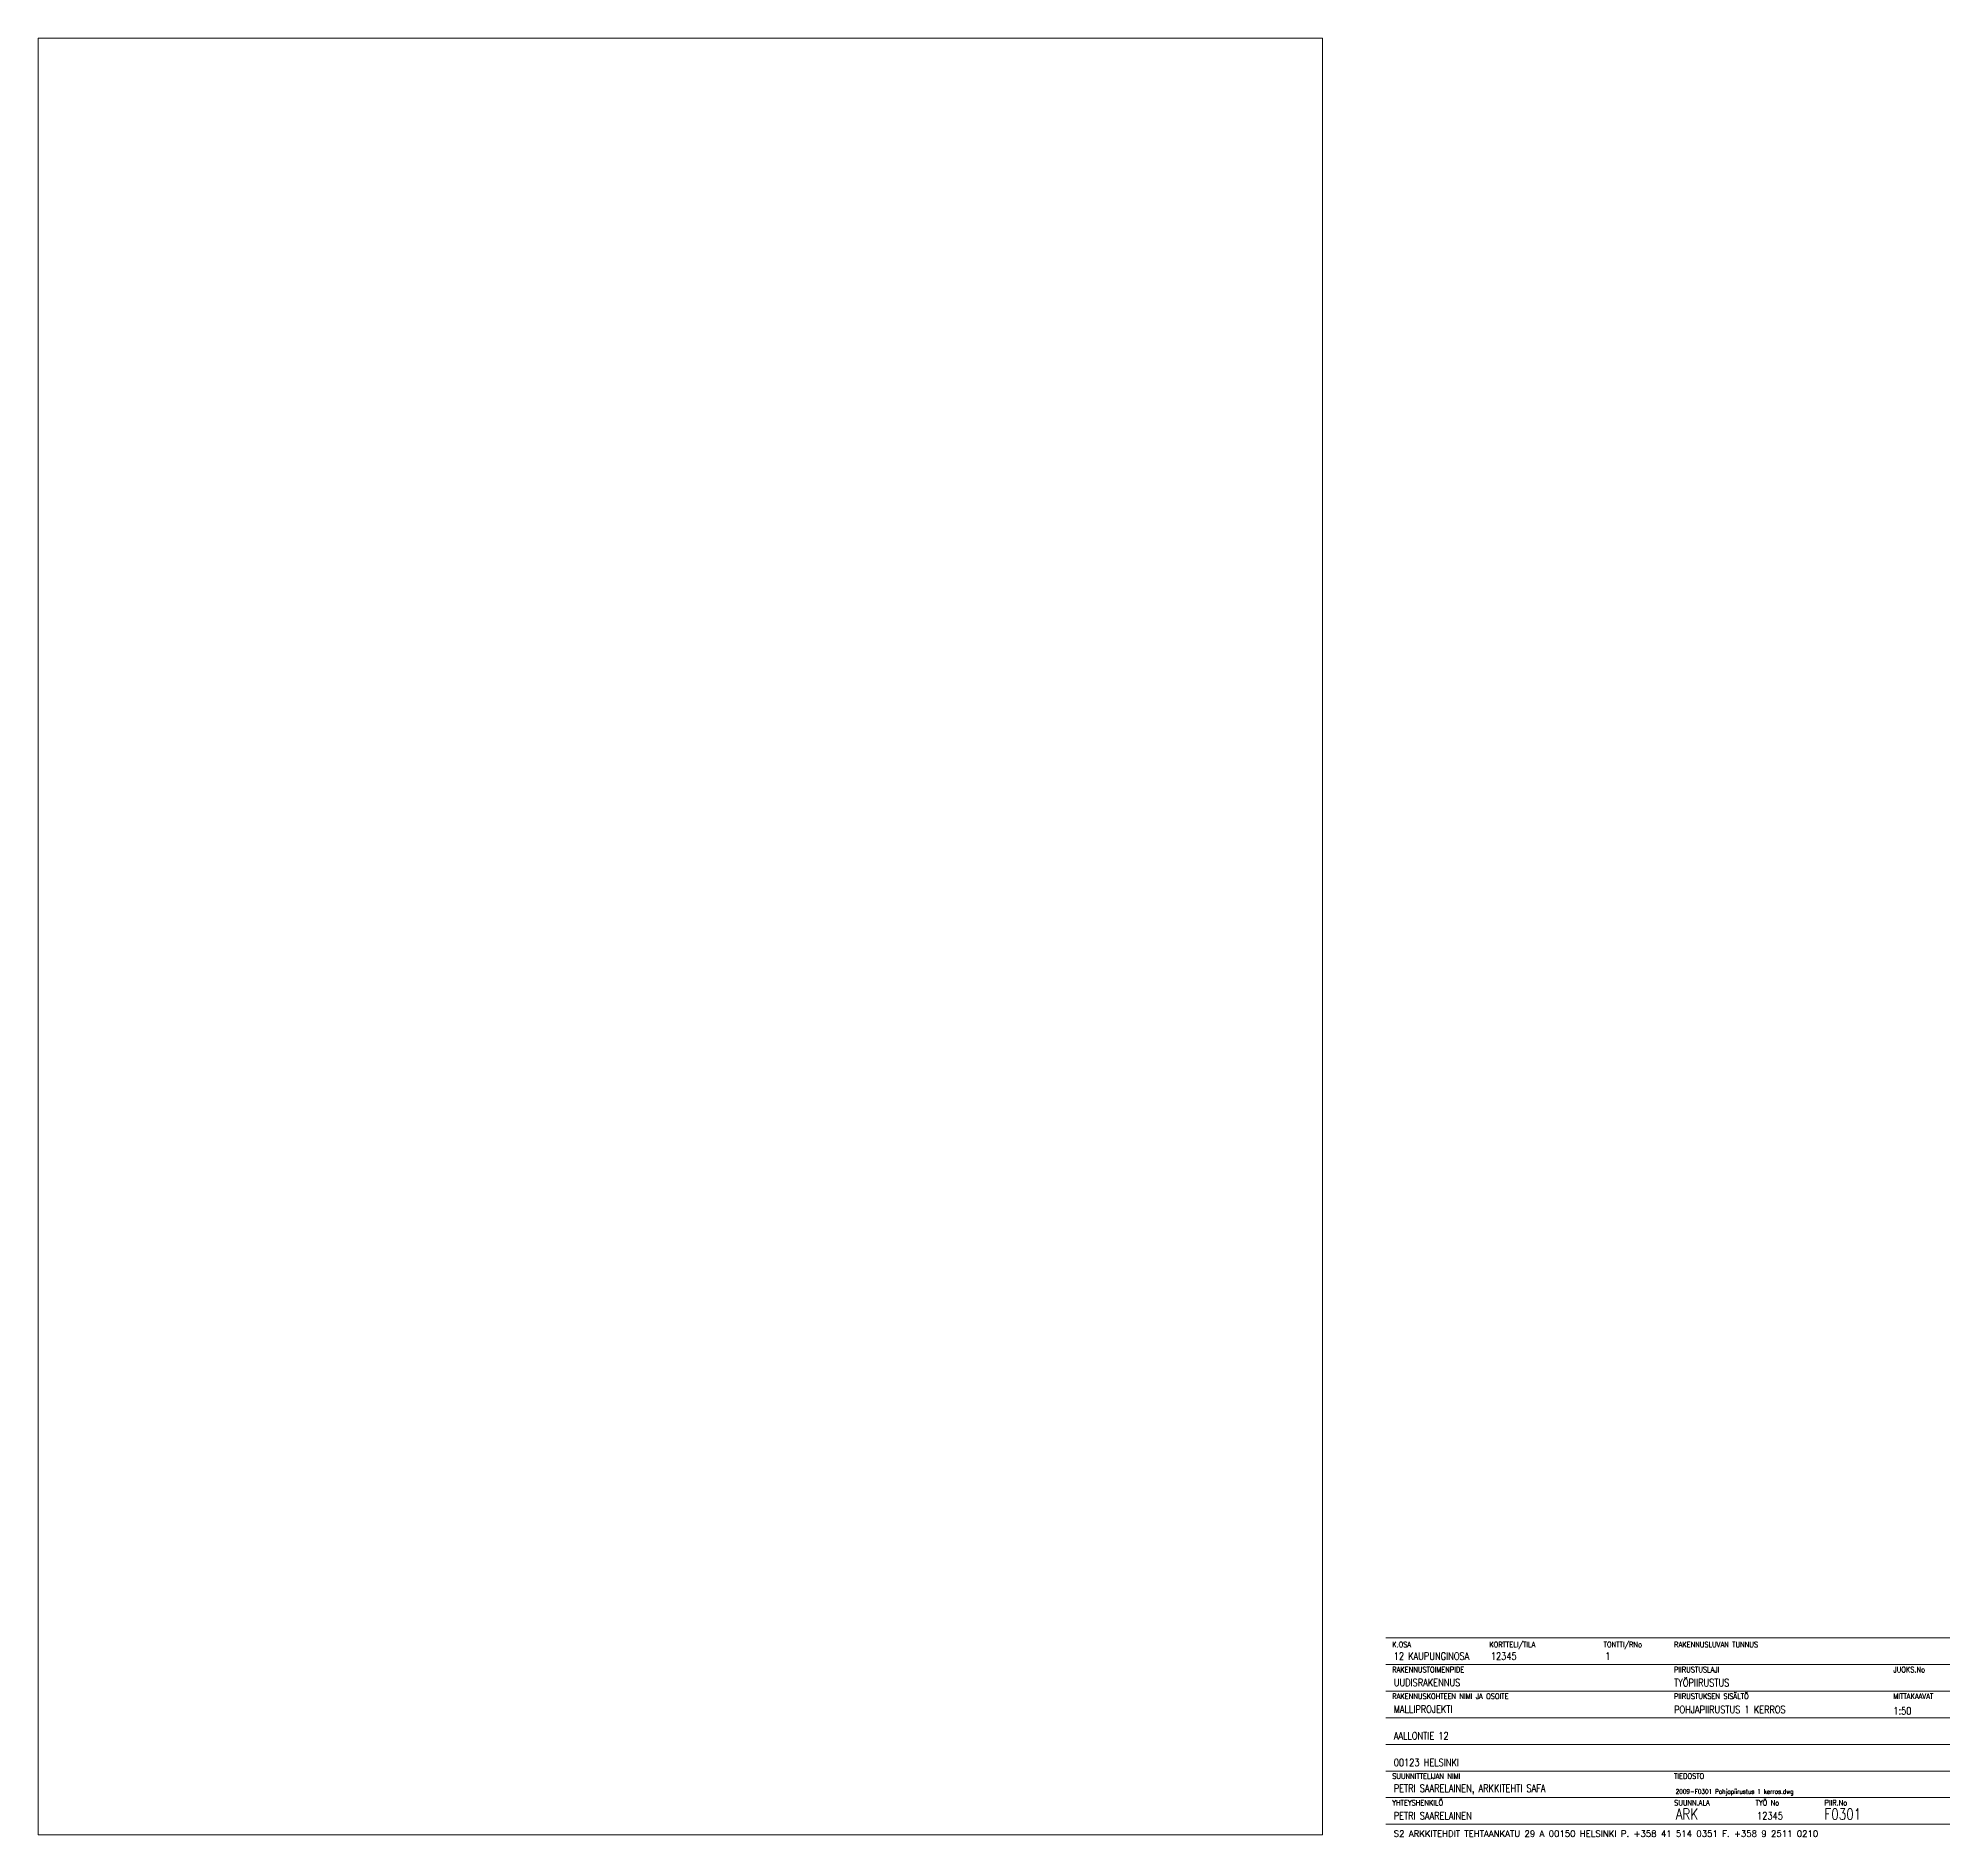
# Paper-space layout 'AMP-F0301 Pohjapiirustus 1 kerros' of a CAD drawing. Header units: millimetres. Extents: x 10 to 620, y 9 to 584.
import ezdxf
from ezdxf.enums import TextEntityAlignment as Align

# ---------------------------------------------------------------- set-up
doc = ezdxf.new("R2010")
doc.units = ezdxf.units.MM
doc.header["$LTSCALE"] = 0.5
doc.layers.add('AR-----P0_ASIAKIRJA', color=7, linetype='Continuous', lineweight=0)
doc.styles.add('S', font='romans.shx')

# ---------------------------------------------------------------- blocks, each defined once
blk = doc.blocks.new('Nimiö')
at = {"color": 0}
for p, q in [((-190, 73.5), (-10, 73.5)), ((-190, 65), (-10, 65)), ((-190, 56.5), (-10, 56.5)), ((-190, 48), (-10, 48)), ((-190, 39.5), (-10, 39.5)), ((-190, 31), (-10, 31)), ((-190, 22.5), (-10, 22.5)), ((-190, 14), (-10, 14))]:
    blk.add_line(p, q, dxfattribs=at)
at = {"color": 0, "style": 'S', "width": 0.8}
for s, p in [('K.OSA', (-188, 70.5)), ('KORTTELI/TILA', (-157, 70.5)), ('TONTTI/RNo', (-120.5, 70.5)), ('RAKENNUSLUVAN TUNNUS', (-98, 70.5)), ('RAKENNUSTOIMENPIDE', (-188, 62.5)), ('PIIRUSTUSLAJI', (-98, 62.5)), ('JUOKS.No', (-28, 62.5)), ('RAKENNUSKOHTEEN NIMI JA OSOITE', (-188, 54)), ('PIIRUSTUKSEN SISÄLTÖ', (-98, 54)), ('MITTAKAAVAT', (-28, 54)), ('SUUNNITTELIJAN NIMI', (-188, 28.5)), ('TIEDOSTO', (-98, 28.5)), ('YHTEYSHENKILÖ', (-188, 20)), ('SUUNN.ALA', (-98, 20)), ('TYÖ No', (-72, 20)), ('PIIR.No', (-50, 20))]:
    blk.add_text(s, height=1.75, dxfattribs=at).set_placement(p)
at = {"color": 0, "attachment_point": 7, "style": 'S'}
for s, insert, char_height, width in [('{\\W0.8;12 KAUPUNGINOSA}', (-187.5, 66.48), 2.4, 28.1715), ('{\\W0.8;12345}', (-156.5, 66.48), 2.4, 31.2942), ('{\\W0.8;1}', (-120, 66.48), 2.4, 18.8916), ('{\\W0.8;UUDISRAKENNUS}', (-187.5, 58.04), 2.4, 18.8916), ('{\\W0.8;MALLIPROJEKTI}', (-187.5, 49.54), 2.4, 86.7853), ('\\pt57.5;{\\W0.8;AALLONTIE 12}', (-187.5, 41.03), 2.4, 86.7463), ('{\\W0.8;00123 HELSINKI}', (-187.5, 32.54), 2.4, 86.7463), ('{\\W0.8;PETRI SAARELAINEN, ARKKITEHTI SAFA}', (-187.5, 23.56), 2.4, 86.8581), ('{\\W0.8;2009-F0301 Pohjapiirustus 1 kerros.dwg}', (-97.5, 23.22), 1.5, 87.2947), ('{\\W0.8;PETRI SAARELAINEN}', (-187.5, 15.51), 2.4, 86.8117), ('{\\W0.8;12345}', (-71.5, 15.51), 2.4, 86.8117)]:
    blk.add_mtext(s, dxfattribs=dict(at, insert=insert, char_height=char_height, width=width))
at = {"color": 2, "insert": (-97.5, 15.49), "char_height": 3.5, "width": 25.2452, "attachment_point": 7, "style": 'S'}
blk.add_mtext('{\\W0.8;ARK}', dxfattribs=at)
at = {"insert": (-187.5, 10.01), "char_height": 2, "width": 178.0564, "attachment_point": 7, "style": 'S'}
blk.add_mtext('S2 ARKKITEHDIT TEHTAANKATU 29 A 00150 HELSINKI P. +358 41 514 0351 F. +358 9 2511 0210', dxfattribs=at)
at = {"color": 0, "style": 'S', "width": 0.8}
for tag, p in [('PIIRLAJI', (-98, 58)), ('JUOKSNO', (-28, 58)), ('MK1', (-28, 49)), ('PIIRSIS2', (-98, 40.5)), ('MK2', (-28, 40.5)), ('PIIRSIS3', (-98, 32)), ('MK3', (-28, 32)), ('PAIVAYS', (-120, 15.65))]:
    blk.add_attdef(tag, p, '', height=2.4, dxfattribs=at)
at = {"style": 'S', "width": 0.8}
blk.add_attdef('PIIRSIS1', text='', height=2.4, dxfattribs=at).set_placement((-98, 48.7), align=Align.BOTTOM_LEFT)
at = {"color": 2, "style": 'S', "width": 0.8}
blk.add_attdef('PIIRNRO', (-50, 15.49), '', height=3.5, dxfattribs=at)

psp = doc.layouts.new('AMP-F0301 Pohjapiirustus 1 kerros')

# ---------------------------------------------------------------- block references
at = {"layer": 'AR-----P0_ASIAKIRJA'}
psp.add_blockref('Nimiö', (630.23, -0.62), dxfattribs=at).add_auto_attribs({'MK1': '1:50', 'PIIRNRO': 'F0301', 'PIIRSIS1': 'POHJAPIIRUSTUS 1 KERROS', 'PIIRLAJI': 'TYÖPIIRUSTUS'})

# ---------------------------------------------------------------- viewports
at = {"layer": 'AR-----P0_ASIAKIRJA', "view_target_point": (-9394.21, 4896.56)}
vp = psp.add_viewport(center=(215, 296.77), size=(410, 573.549), view_center_point=(18765.01, 10065.19), view_height=28677.433, dxfattribs=at)
vp.frozen_layers = ['0', 'AR-----P0_ASIAKIRJA']

doc.saveas('drawing.dxf')
